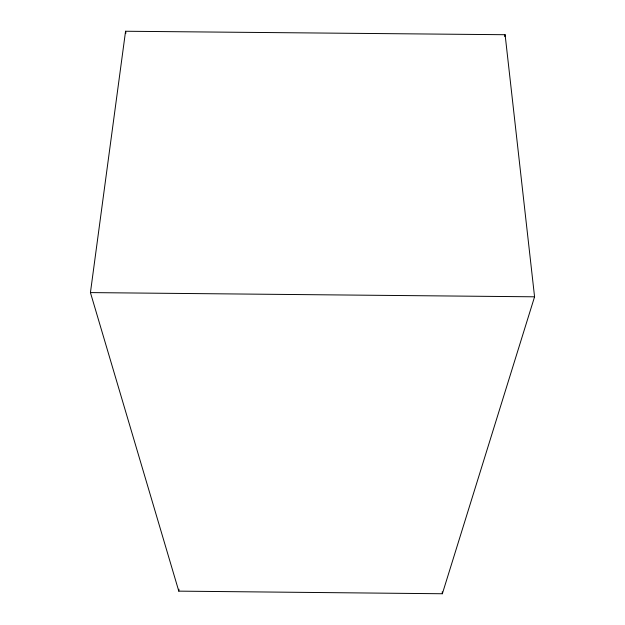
<?xml version="1.0" encoding="UTF-8"?>
<svg xmlns="http://www.w3.org/2000/svg" width="625" height="625" viewBox="0 0 625 625"><rect width="100%" height="100%" fill="white"/><g stroke="black" fill="none" stroke-linecap="round" stroke-linejoin="round"><path stroke-width="0.94" d="M178.797 591.141L90.43 292.594L125.562 31.25L505.109 34.719L534.57 296.805L442.352 593.75L178.797 591.141L178.938 589.203M504.727 36.633L505.109 34.719M90.43 292.594L534.57 296.805M125.562 31.25L125.914 33.172M442.25 591.805L442.352 593.75"/></g></svg>
